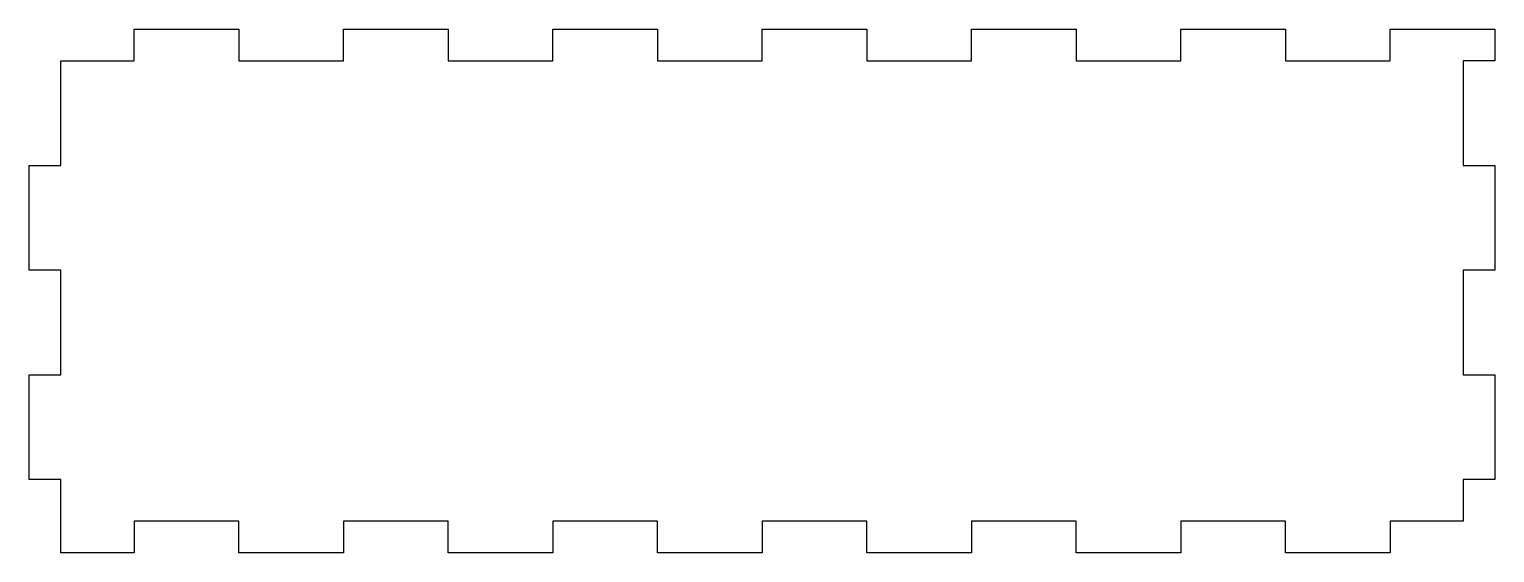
# Model space of a CAD drawing. Header units: millimetres. Extents: x -23 to 117, y -20 to 30.
import ezdxf

# ---------------------------------------------------------------- set-up
doc = ezdxf.new("R2010")
doc.units = ezdxf.units.MM
doc.layers.get('0').update_dxf_attribs({"linetype": 'CONTINUOUS'})

msp = doc.modelspace()

# ---------------------------------------------------------------- linework, layer by layer
msp.add_lwpolyline([(-23.31, 16.85), (-20.31, 16.85), (-20.31, 26.85), (-13.31, 26.85), (-13.31, 29.85), (-3.31, 29.85), (-3.31, 26.85), (6.69, 26.85), (6.69, 29.85), (16.69, 29.85), (16.69, 26.85), (26.69, 26.85), (26.69, 29.85), (36.69, 29.85), (36.69, 26.85), (46.69, 26.85), (46.69, 29.85), (56.69, 29.85), (56.69, 26.85), (66.69, 26.85), (66.69, 29.85), (76.69, 29.85), (76.69, 26.85), (86.69, 26.85), (86.69, 29.85), (96.69, 29.85), (96.69, 26.85), (106.69, 26.85), (106.69, 29.85), (116.69, 29.85), (116.69, 26.85), (113.69, 26.85), (113.69, 16.85), (116.69, 16.85), (116.69, 6.85), (113.69, 6.85), (113.69, -3.15), (116.69, -3.15), (116.69, -13.15), (113.69, -13.15), (113.69, -17.15), (106.69, -17.15), (106.69, -20.15), (96.69, -20.15), (96.69, -17.15), (86.69, -17.15), (86.69, -20.15), (76.69, -20.15), (76.69, -17.15), (66.69, -17.15), (66.69, -20.15), (56.69, -20.15), (56.69, -17.15), (46.69, -17.15), (46.69, -20.15), (36.69, -20.15), (36.69, -17.15), (26.69, -17.15), (26.69, -20.15), (16.69, -20.15), (16.69, -17.15), (6.69, -17.15), (6.69, -20.15), (-3.31, -20.15), (-3.31, -17.15), (-13.31, -17.15), (-13.31, -20.15), (-20.31, -20.15), (-20.31, -13.15), (-23.31, -13.15), (-23.31, -3.15), (-20.31, -3.15), (-20.31, 6.85), (-23.31, 6.85)], close=True)

doc.saveas('drawing.dxf')
